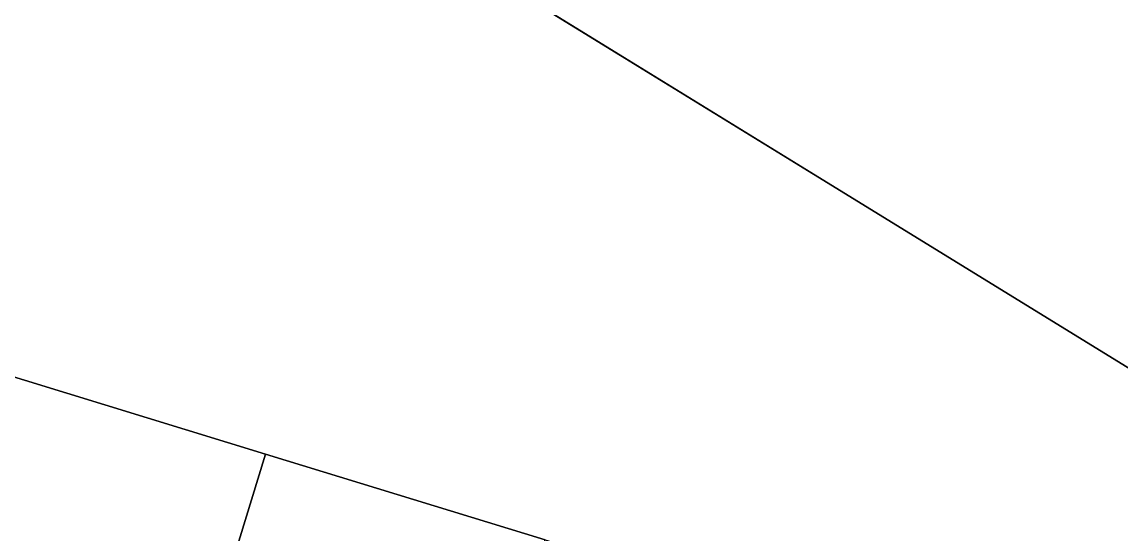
# Model space of a CAD drawing. Header units: millimetres. Extents: x 474016 to 477875, y 2288607 to 2292200.
# Drawn here: x 474404.8 to 474451.79, y 2290049.77 to 2290071.67 of the extents above; entities that cross this region are included whole.
import ezdxf

# ---------------------------------------------------------------- set-up
doc = ezdxf.new("R2010")
doc.units = ezdxf.units.MM
doc.header["$LTSCALE"] = 50
doc.layers.add('CVL_LOTIF', color=1, linetype='Continuous')
doc.layers.add('POLIGONALGRAL', color=7, linetype='Continuous')
doc.layers.add('LOTES', color=6, linetype='Continuous', lineweight=15)
doc.layers.add('poligono de lotes', color=4, linetype='Continuous', lineweight=25)

msp = doc.modelspace()

# ---------------------------------------------------------------- linework, layer by layer
at = {"color": 4}
msp.add_lwpolyline([(474267.087, 2289868.481), (474345.027, 2290122.777), (474455.018, 2290055.079)], dxfattribs=at)
at = {"layer": 'CVL_LOTIF'}
for points in [[(474345.027, 2290122.777), (474331.556, 2290078.823), (474343.507, 2290075.16), (474355.458, 2290071.497), (474367.409, 2290067.834), (474379.361, 2290064.171), (474391.312, 2290060.508), (474403.263, 2290056.845), (474415.214, 2290053.182), (474427.166, 2290049.519), (474439.117, 2290045.856), (474451.068, 2290042.194), (474455.018, 2290055.079)], [(474415.214, 2290053.182), (474403.263, 2290056.845), (474395.937, 2290032.943), (474407.889, 2290029.28)], [(474427.166, 2290049.519), (474415.214, 2290053.182), (474407.889, 2290029.28), (474419.84, 2290025.617)]]:
    msp.add_lwpolyline(points, close=True, dxfattribs=at)
at = {"layer": 'LOTES'}
msp.add_line((474407.889, 2290029.28), (474415.214, 2290053.182), dxfattribs=at)
at = {"layer": 'POLIGONALGRAL', "color": 3}
msp.add_lwpolyline([(474015.964, 2288823.713), (474235.189, 2289764.407), (474345.027, 2290122.777), (474674.083, 2289920.248), (474404.538, 2289616.523), (474693.544, 2289380.89), (474519.469, 2288757.839)], close=True, dxfattribs=at)
at = {"layer": 'poligono de lotes'}
msp.add_line((474345.027, 2290122.777), (474674.083, 2289920.248), dxfattribs=at)

doc.saveas('drawing.dxf')
